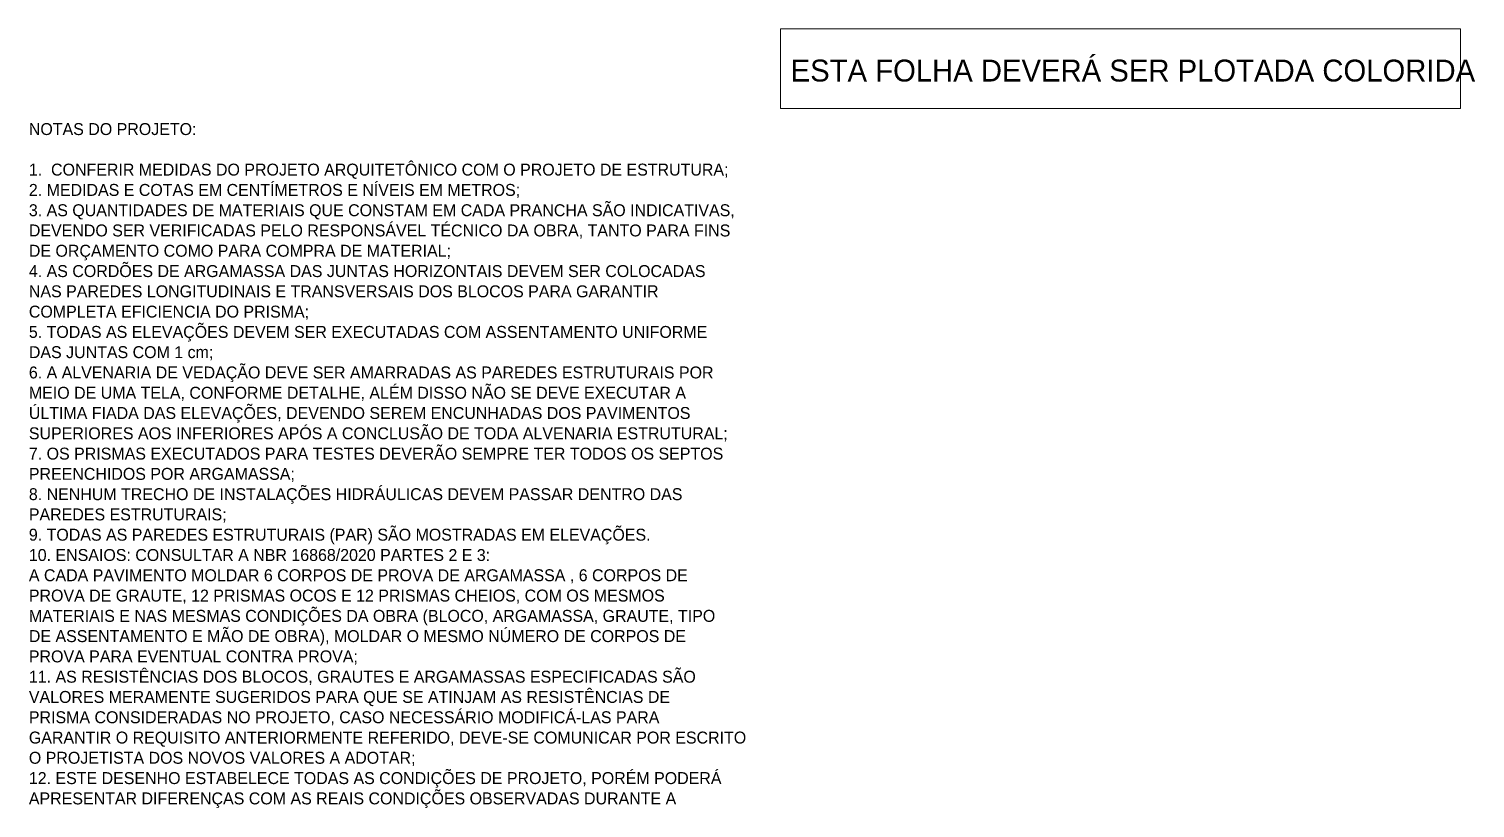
# Model space of a CAD drawing. Header units: centimetres. Extents: x 170 to 14001, y -2277 to 8860.
# Drawn here: x 170 to 1988, y -651 to 327 of the extents above; entities that cross this region are included whole.
import ezdxf

# ---------------------------------------------------------------- set-up
doc = ezdxf.new("R2010")
doc.units = ezdxf.units.CM
doc.layers.add('A-DETL-1', color=1, linetype='Continuous', lineweight=9, true_color=0xff0000)
doc.layers.add('G-ANNO-TEXT-1', color=1, linetype='Continuous', lineweight=9, true_color=0xff0000)
doc.layers.add('G-ANNO-TEXT', color=7, linetype='Continuous', lineweight=9)
doc.styles.add('Bahnschrift', font='', dxfattribs={"height": 15})
doc.styles.add('Bahnschrift_3', font='', dxfattribs={"height": 27.5})
doc.styles.get('Bahnschrift').set_extended_font_data('Bahnschrift')
doc.styles.get('Bahnschrift_3').set_extended_font_data('Bahnschrift')

msp = doc.modelspace()

# ---------------------------------------------------------------- linework, layer by layer
at = {"layer": 'A-DETL-1'}
for p, q in [((1114.6, 326.7), (1969.1, 326.7)), ((1114.6, 226.7), (1114.6, 326.7)), ((1969.1, 326.7), (1969.1, 226.7)), ((1969.1, 226.7), (1114.6, 226.7))]:
    msp.add_line(p, q, dxfattribs=at)

# ---------------------------------------------------------------- texts
at = {"layer": 'G-ANNO-TEXT', "char_height": 15, "attachment_point": 1, "style": 'Bahnschrift'}
for s, insert, width in [('NOTAS DO PROJETO:', (169.9, 208.5), 238.101), ('1.  CONFERIR MEDIDAS DO PROJETO ARQUITETÔNICO COM O PROJETO DE ESTRUTURA;', (169.9, 157.6), 999.303), ('2. MEDIDAS E COTAS EM CENTÍMETROS E NÍVEIS EM METROS;', (169.9, 132.1), 713.502), ('3. AS QUANTIDADES DE MATERIAIS QUE CONSTAM EM CADA PRANCHA SÃO INDICATIVAS, ', (169.9, 106.6), 1041.392), ('DEVENDO SER VERIFICADAS PELO RESPONSÁVEL TÉCNICO DA OBRA, TANTO PARA FINS ', (169.9, 81.2), 1035.78), ('DE ORÇAMENTO COMO PARA COMPRA DE MATERIAL;', (169.9, 55.7), 614.894), ('4. AS CORDÕES DE ARGAMASSA DAS JUNTAS HORIZONTAIS DEVEM SER COLOCADAS ', (169.9, 30.2), 997.7), ('NAS PAREDES LONGITUDINAIS E TRANSVERSAIS DOS BLOCOS PARA GARANTIR ', (169.9, 4.8), 935.168), ('COMPLETA EFICIENCIA DO PRISMA;', (169.9, -20.7), 412.468), ('5. TODAS AS ELEVAÇÕES DEVEM SER EXECUTADAS COM ASSENTAMENTO UNIFORME ', (169.9, -46.2), 993.692), ('DAS JUNTAS COM 1 cm;', (169.9, -71.6), 270.169), ('6. A ALVENARIA DE VEDAÇÃO DEVE SER AMARRADAS AS PAREDES ESTRUTURAIS POR ', (169.9, -97.1), 1016.941), ('MEIO DE UMA TELA, CONFORME DETALHE, ALÉM DISSO NÃO SE DEVE EXECUTAR A ', (169.9, -122.6), 968.038), ('ÚLTIMA FIADA DAS ELEVAÇÕES, DEVENDO SEREM ENCUNHADAS DOS PAVIMENTOS ', (169.9, -148), 980.865), ('SUPERIORES AOS INFERIORES APÓS A CONCLUSÃO DE TODA ALVENARIA ESTRUTURAL;', (169.9, -173.5), 1023.755), ('^I', (1014.6, -173.5), 4.409), ('7. OS PRISMAS EXECUTADOS PARA TESTES DEVERÃO SEMPRE TER TODOS OS SEPTOS ', (169.9, -199), 1005.316), ('PREENCHIDOS POR ARGAMASSA;', (169.9, -224.4), 390.021), ('8. NENHUM TRECHO DE INSTALAÇÕES HIDRÁULICAS DEVEM PASSAR DENTRO DAS ', (169.9, -249.9), 970.443), ('PAREDES ESTRUTURAIS;', (169.9, -275.3), 287.405), ('9. TODAS AS PAREDES ESTRUTURAIS (PAR) SÃO MOSTRADAS EM ELEVAÇÕES.', (169.9, -300.8), 908.713), ('^I', (919.7, -300.8), 11.224), ('10. ENSAIOS: CONSULTAR A NBR 16868/2020 PARTES 2 E 3:', (169.9, -326.3), 680.232), ('A CADA PAVIMENTO MOLDAR 6 CORPOS DE PROVA DE ARGAMASSA , 6 CORPOS DE ', (169.9, -351.7), 970.844), ('PROVA DE GRAUTE, 12 PRISMAS OCOS E 12 PRISMAS CHEIOS, COM OS MESMOS ', (169.9, -377.2), 921.941), ('MATERIAIS E NAS MESMAS CONDIÇÕES DA OBRA (BLOCO, ARGAMASSA, GRAUTE, TIPO ', (169.9, -402.7), 1011.73), ('DE ASSENTAMENTO E MÃO DE OBRA), MOLDAR O MESMO NÚMERO DE CORPOS DE ', (169.9, -428.1), 964.029), ('PROVA PARA EVENTUAL CONTRA PROVA;', (169.9, -453.6), 481.413), ('11. AS RESISTÊNCIAS DOS BLOCOS, GRAUTES E ARGAMASSAS ESPECIFICADAS SÃO ', (169.9, -479.1), 973.249), ('VALORES MERAMENTE SUGERIDOS PARA QUE SE ATINJAM AS RESISTÊNCIAS DE ', (169.9, -504.5), 950), ('PRISMA CONSIDERADAS NO PROJETO, CASO NECESSÁRIO MODIFICÁ-LAS PARA ', (169.9, -530), 937.974), ('GARANTIR O REQUISITO ANTERIORMENTE REFERIDO, DEVE-SE COMUNICAR POR ESCRITO ', (169.9, -555.5), 1041.392), ('O PROJETISTA DOS NOVOS VALORES A ADOTAR;', (169.9, -580.9), 557.974), ('12. ESTE DESENHO ESTABELECE TODAS AS CONDIÇÕES DE PROJETO, PORÉM PODERÁ ', (169.9, -606.4), 1002.911), ('APRESENTAR DIFERENÇAS COM AS REAIS CONDIÇÕES OBSERVADAS DURANTE A ', (169.9, -631.9), 956.413)]:
    msp.add_mtext(s, dxfattribs=dict(at, insert=insert, width=width))
at = {"layer": 'G-ANNO-TEXT-1', "insert": (1127.3, 288.2), "char_height": 27.5, "width": 1002.51, "attachment_point": 1, "style": 'Bahnschrift_3'}
msp.add_mtext('ESTA FOLHA DEVERÁ SER PLOTADA COLORIDA', dxfattribs=at)

doc.saveas('drawing.dxf')
